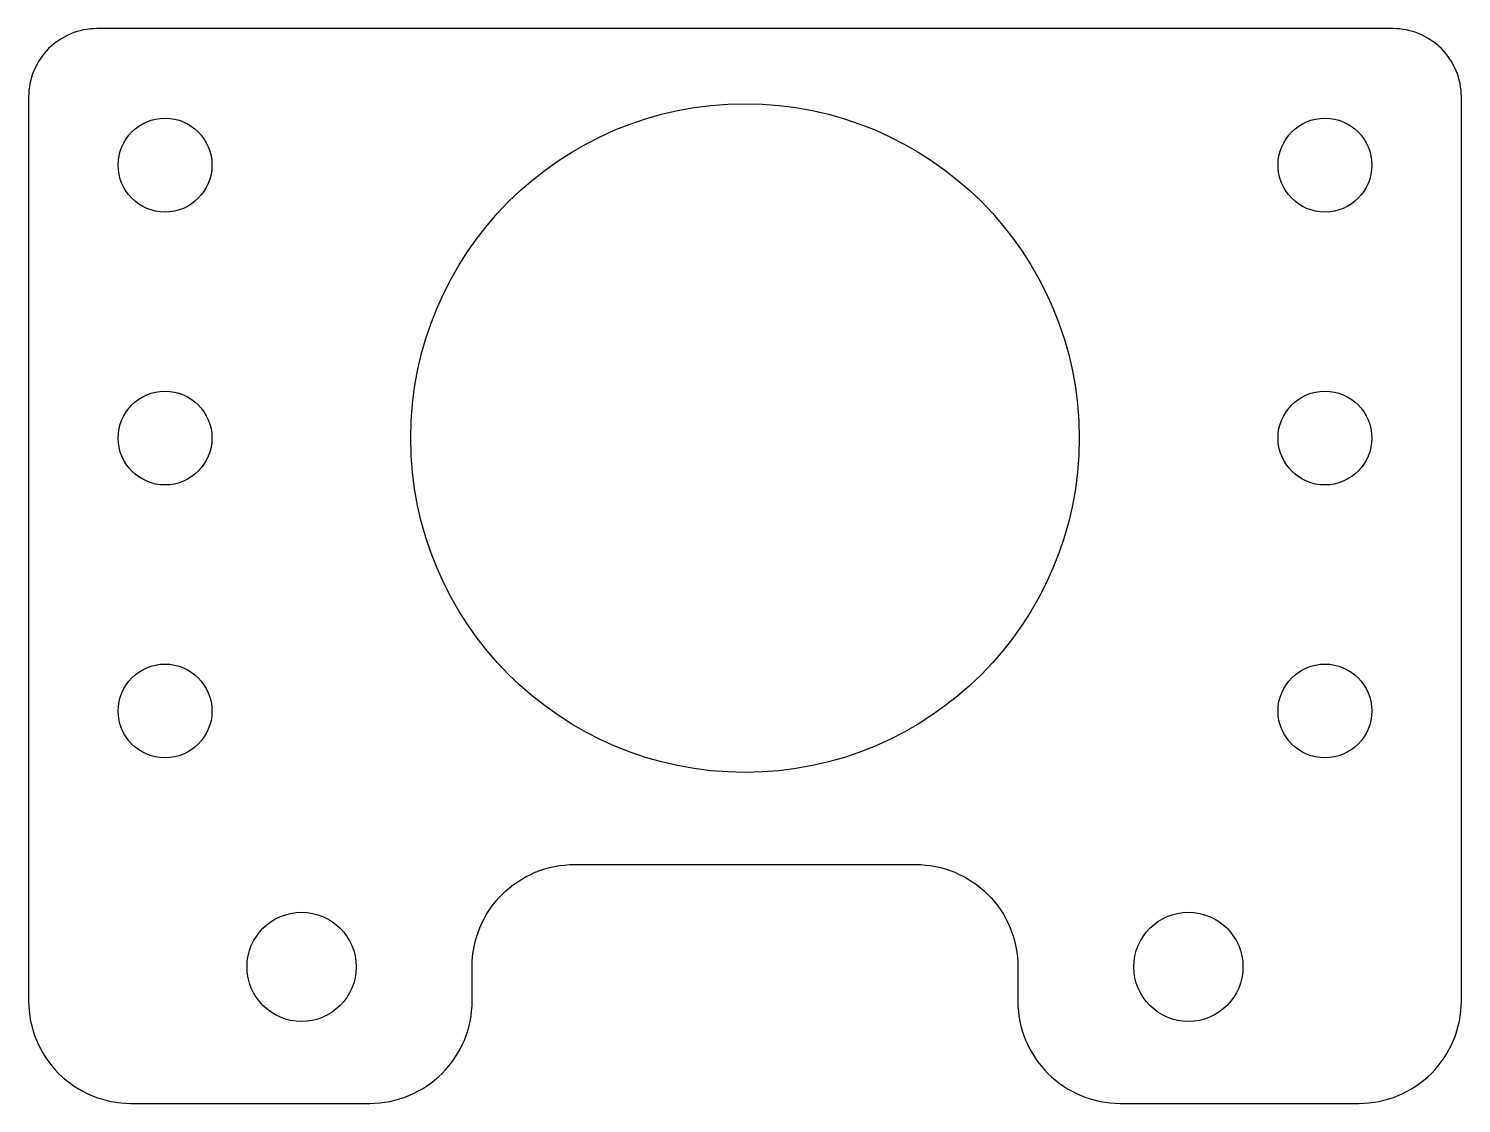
# Model space of a CAD drawing. Header units: millimetres. Extents: x -21 to 21, y 19.5 to 51.
import ezdxf

# ---------------------------------------------------------------- set-up
doc = ezdxf.new("R2010")
doc.units = ezdxf.units.MM
doc.layers.get('0').update_dxf_attribs({"linetype": 'CONTINUOUS'})

msp = doc.modelspace()

# ---------------------------------------------------------------- linework, layer by layer
msp.add_lwpolyline([(-21.002, 49), (-21.002, 22.5, 0.414214), (-18.002, 19.5), (-11, 19.5, 0.414214), (-8, 22.5), (-8, 23.5, -0.414214), (-5, 26.5), (5, 26.5, -0.414214), (8, 23.5), (8, 22.5, 0.414214), (11, 19.5), (18.002, 19.5, 0.414214), (21.002, 22.5), (21.002, 49, 0.414214), (19.002, 51), (-19.002, 51, 0.414214)], format="xyb", close=True)
for centre, radius in [((0, 39), 9.8), ((-17.002, 47), 1.375), ((17.002, 47), 1.375), ((-17.002, 39), 1.375), ((17.002, 39), 1.375), ((-17.002, 31), 1.375), ((17.002, 31), 1.375), ((-13, 23.5), 1.6), ((13, 23.5), 1.6)]:
    msp.add_circle(centre, radius)

doc.saveas('drawing.dxf')
